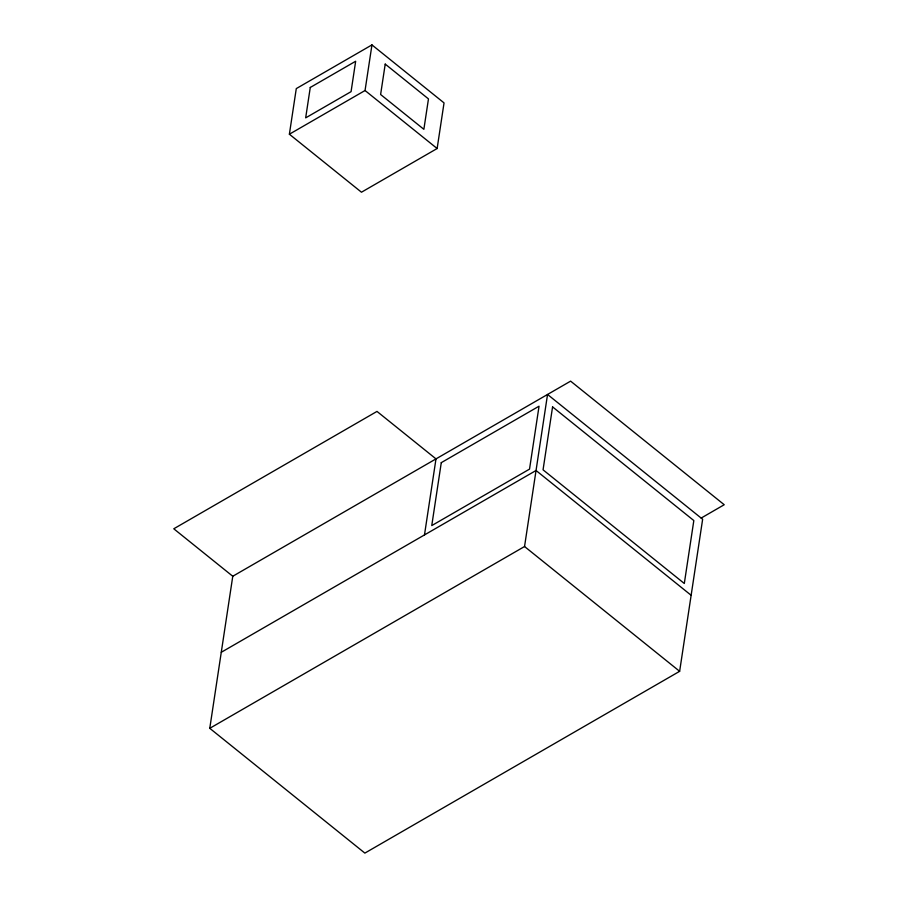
<?xml version="1.0" encoding="UTF-8"?>
<svg xmlns="http://www.w3.org/2000/svg" width="898" height="898" viewBox="0 0 898 898"><rect width="100%" height="100%" fill="white"/><g stroke="black" fill="none" stroke-linecap="round" stroke-linejoin="round"><path stroke-width="1.35" d="M289.381 134.217L296.284 88.599L371.952 44.9L444.039 102.9L437.135 148.518L361.467 192.217L289.381 134.217L365.048 90.518L371.952 44.9M209.773 728.312L524.544 546.523L547.544 394.469L702.64 519.257L679.64 671.311L364.869 853.1L209.773 728.312L232.773 576.258L570.612 381.145L724.226 504.732L701.158 518.067M424.485 534.916L435.99 458.889L376.992 411.419L173.774 528.787L232.773 576.258M221.278 652.285L536.039 470.496L691.134 595.284M365.048 90.518L437.135 148.518M524.544 546.523L679.64 671.311M310.27 87.465L305.668 117.874L351.073 91.652L355.664 61.244L310.27 87.465M385.22 64.106L380.617 94.515L423.867 129.312L428.469 98.903L385.22 64.106M441.277 462.661L431.758 525.588L529.528 469.126L539.047 406.199L441.277 462.661M552.573 406.895L543.054 469.834L684.31 583.487L693.828 520.559L552.573 406.895"/></g></svg>
